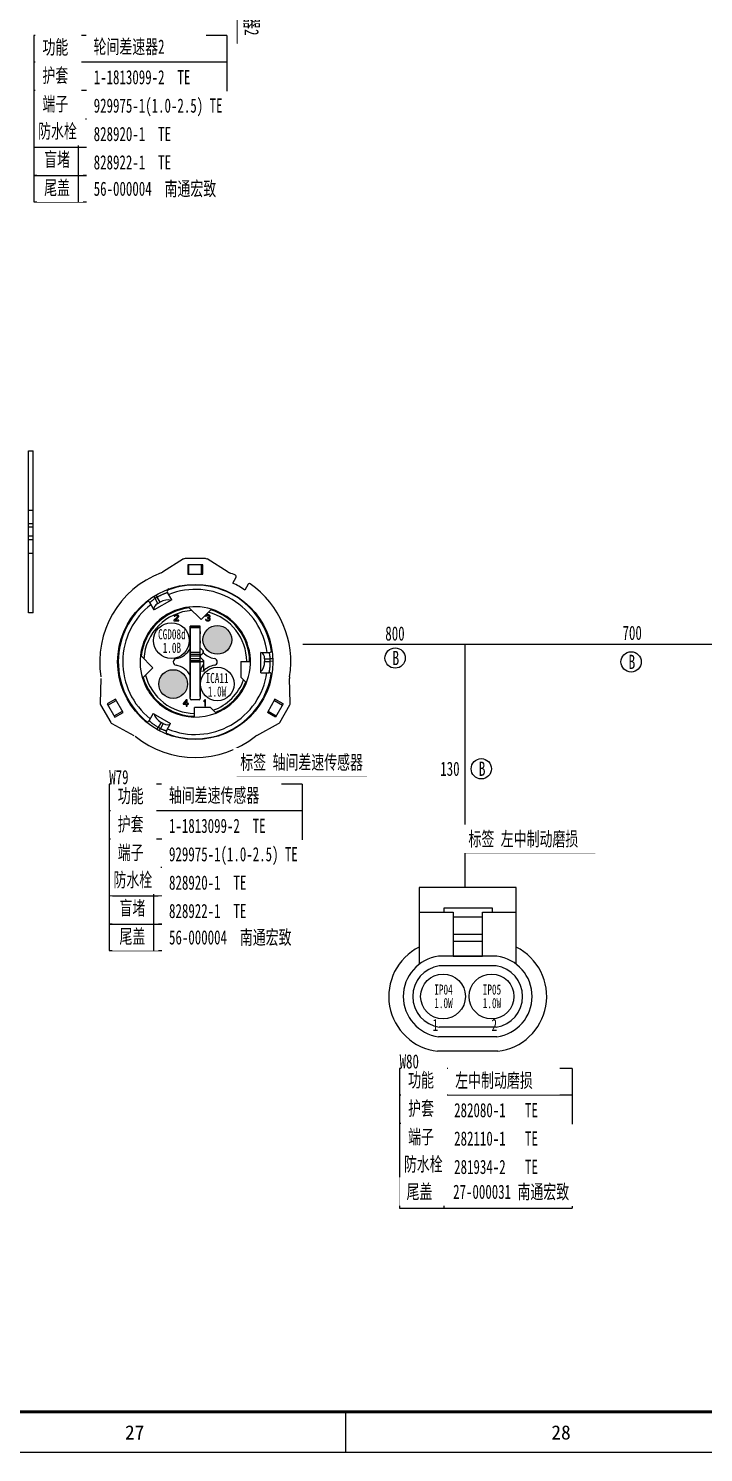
# Model space of a CAD drawing. Header units: millimetres. Extents: x 3853 to 7217, y 3585 to 4426.
# Drawn here: x 6613.1 to 6779.6, y 3584.9 to 3936.1 of the extents above; entities that cross this region are included whole.
import ezdxf

# ---------------------------------------------------------------- set-up
doc = ezdxf.new("R2010")
doc.units = ezdxf.units.MM
doc.layers.get('0').update_dxf_attribs({"lineweight": 25})
doc.layers.add('_0', color=7, linetype='Continuous', lineweight=25)
doc.layers.add('图框层', color=7, linetype='Continuous', lineweight=25)
doc.layers.add('DTM_AXIS', color=7, linetype='Continuous')
doc.styles.get("Standard").update_dxf_attribs({"font": ''})
doc.styles.add('标准', font='', dxfattribs={"width": 0.667})
doc.styles.get('Standard').set_extended_font_data('SimSun')
doc.styles.get('标准').set_extended_font_data('SimSun')

# ---------------------------------------------------------------- blocks, each defined once
blk = doc.blocks.new('ZwmFrameMain_A0X4^_^分区图框^_^landscape')
at = {"color": 3}
blk.add_line((2813.38, 0), (2813.38, -10), dxfattribs=at)
at = {"lineweight": 50}
blk.add_line((3329, 0), (0, 0), dxfattribs=at)
at = {"layer": '图框层', "color": 1}
blk.add_line((3339, -10), (-25, -10), dxfattribs=at)
at = {"color": 3, "char_height": 3.5, "attachment_point": 1}
for s, insert in [('27', (2759.03, -3.29)), ('28', (2864.15, -3.29))]:
    blk.add_mtext_dynamic_manual_height_columns(s, width=5.7094, gutter_width=1, heights=[0], dxfattribs=dict(at, insert=insert))

msp = doc.modelspace()

# ---------------------------------------------------------------- hatches: boundary and pattern name
at = {"layer": '_0', "linetype": 'ByBlock', "lineweight": -3}
h = msp.add_hatch(color=0, dxfattribs=at)
h.dxf.hatch_style = 1
edge = h.paths.add_edge_path()
edge.add_ellipse((6659.69, 3785.34), major_axis=(3.54, 0), ratio=1, start_angle=0, end_angle=360)
h = msp.add_hatch(color=0, dxfattribs=at)
h.dxf.hatch_style = 1
edge = h.paths.add_edge_path()
edge.add_arc((6648.8, 3774.45), 3.54, 0, 360)

# ---------------------------------------------------------------- linework, layer by layer
at = {"color": 0, "linetype": 'Continuous'}
for p, q in [((6613.13, 3792.05), (6613.13, 3831.94)), ((6614.32, 3792.05), (6614.32, 3831.94)), ((6613.13, 3817.29), (6614.32, 3817.29)), ((6614.32, 3813.98), (6613.13, 3813.98)), ((6614.32, 3813.1), (6613.13, 3813.1)), ((6614.32, 3810.89), (6613.13, 3810.89)), ((6614.32, 3810.01), (6613.13, 3810.01)), ((6613.13, 3806.7), (6614.32, 3806.7))]:
    msp.add_line(p, q, dxfattribs=at)
at = {"layer": '_0', "color": 0, "linetype": 'ByBlock', "lineweight": -3}
for p, q in [((6662.07, 3934.38), (6614.47, 3934.38)), ((6614.45, 3920.88), (6662.07, 3920.88)), ((6614.46, 3913.88), (6662.07, 3913.88)), ((6614.47, 3913.88), (6662.07, 3913.88)), ((6662.06, 3899.89), (6614.45, 3899.89)), ((6651.35, 3805.29), (6646.16, 3802.07)), ((6656.74, 3805.4), (6651.76, 3805.4)), ((6652.38, 3803.85), (6652.38, 3801.51)), ((6656.11, 3803.85), (6652.38, 3803.85)), ((6652.69, 3801.51), (6652.69, 3803.85)), ((6655.8, 3801.51), (6655.8, 3803.85)), ((6656.11, 3801.51), (6656.11, 3803.85)), ((6662.34, 3802.07), (6657.15, 3805.29)), ((6652.38, 3801.51), (6656.11, 3801.51)), ((6663.48, 3799.36), (6664.33, 3800.82)), ((6648.45, 3795.23), (6647.43, 3796.99)), ((6667.33, 3799.09), (6666.49, 3797.62)), ((6644.14, 3792.74), (6643.09, 3794.55)), ((6644, 3796.04), (6644.33, 3795.52)), ((6648.45, 3795.23), (6644.14, 3792.74)), ((6645.02, 3794.32), (6644.33, 3795.52)), ((6644.55, 3796.38), (6644.86, 3795.85)), ((6645.56, 3794.63), (6644.86, 3795.85)), ((6645.02, 3794.32), (6645.56, 3794.63)), ((6655.68, 3790.34), (6652.61, 3793.41)), ((6655.68, 3790.34), (6658.24, 3792.91)), ((6649.91, 3791), (6649, 3790.17)), ((6649, 3790.17), (6649, 3790.01)), ((6649, 3790.01), (6650.17, 3790.01)), ((6649.06, 3791.33), (6649.03, 3791.2)), ((6649.03, 3791.2), (6649.19, 3791.2)), ((6649.19, 3791.46), (6649.06, 3791.33)), ((6649.32, 3791.53), (6649.19, 3791.46)), ((6649.19, 3791.2), (6649.26, 3791.3)), ((6649.26, 3791.3), (6649.36, 3791.36)), ((6649.26, 3790.17), (6650.07, 3790.9)), ((6650.17, 3790.17), (6649.26, 3790.17)), ((6649.55, 3791.56), (6649.32, 3791.53)), ((6649.36, 3791.36), (6649.52, 3791.39)), ((6649.52, 3791.39), (6649.65, 3791.39)), ((6649.68, 3791.56), (6649.55, 3791.56)), ((6649.65, 3791.39), (6649.81, 3791.36)), ((6649.87, 3791.53), (6649.68, 3791.56)), ((6649.81, 3791.36), (6649.91, 3791.3)), ((6650, 3791.46), (6649.87, 3791.53)), ((6649.91, 3791.3), (6649.97, 3791.2)), ((6649.97, 3791.13), (6649.91, 3791)), ((6649.97, 3791.2), (6649.97, 3791.13)), ((6650.13, 3791.33), (6650, 3791.46)), ((6650.07, 3790.9), (6650.13, 3791)), ((6650.17, 3791.2), (6650.13, 3791.33)), ((6650.13, 3791), (6650.17, 3791.13)), ((6650.17, 3791.13), (6650.17, 3791.2)), ((6650.17, 3790.01), (6650.17, 3790.17)), ((6656.78, 3790.37), (6656.81, 3790.27)), ((6656.94, 3790.37), (6656.78, 3790.37)), ((6656.84, 3791.33), (6656.81, 3791.2)), ((6656.81, 3791.2), (6656.97, 3791.2)), ((6656.81, 3790.27), (6656.87, 3790.17)), ((6656.97, 3791.46), (6656.84, 3791.33)), ((6656.87, 3790.17), (6656.97, 3790.1)), ((6656.97, 3790.3), (6656.94, 3790.37)), ((6657.1, 3791.53), (6656.97, 3791.46)), ((6656.97, 3791.2), (6657.03, 3791.3)), ((6657.03, 3790.24), (6656.97, 3790.3)), ((6656.97, 3790.1), (6657.1, 3790.04)), ((6657.03, 3791.3), (6657.13, 3791.36)), ((6657.1, 3790.2), (6657.03, 3790.24)), ((6657.33, 3791.56), (6657.1, 3791.53)), ((6657.26, 3790.17), (6657.1, 3790.2)), ((6657.1, 3790.04), (6657.23, 3790.01)), ((6657.13, 3791.36), (6657.29, 3791.39)), ((6657.23, 3790.01), (6657.49, 3790.01)), ((6657.46, 3790.17), (6657.26, 3790.17)), ((6657.29, 3791.39), (6657.42, 3791.39)), ((6657.29, 3790.87), (6657.29, 3790.73)), ((6657.42, 3790.87), (6657.29, 3790.87)), ((6657.29, 3790.73), (6657.42, 3790.73)), ((6657.39, 3791.56), (6657.33, 3791.56)), ((6657.62, 3791.53), (6657.39, 3791.56)), ((6657.42, 3791.39), (6657.59, 3791.36)), ((6657.62, 3790.93), (6657.42, 3790.87)), ((6657.42, 3790.73), (6657.62, 3790.7)), ((6657.62, 3790.2), (6657.46, 3790.17)), ((6657.49, 3790.01), (6657.62, 3790.04)), ((6657.59, 3791.36), (6657.68, 3791.3)), ((6657.75, 3791.46), (6657.62, 3791.53)), ((6657.68, 3791), (6657.62, 3790.93)), ((6657.62, 3790.7), (6657.71, 3790.63)), ((6657.68, 3790.24), (6657.62, 3790.2)), ((6657.62, 3790.04), (6657.75, 3790.1)), ((6657.68, 3791.3), (6657.75, 3791.2)), ((6657.75, 3791.13), (6657.68, 3791)), ((6657.68, 3790.8), (6657.81, 3790.9)), ((6657.84, 3790.73), (6657.68, 3790.8)), ((6657.75, 3790.3), (6657.68, 3790.24)), ((6657.71, 3790.63), (6657.78, 3790.5)), ((6657.88, 3791.33), (6657.75, 3791.46)), ((6657.75, 3791.2), (6657.75, 3791.13)), ((6657.78, 3790.37), (6657.75, 3790.3)), ((6657.75, 3790.1), (6657.84, 3790.17)), ((6657.78, 3790.5), (6657.78, 3790.37)), ((6657.81, 3790.9), (6657.88, 3791)), ((6657.91, 3790.63), (6657.84, 3790.73)), ((6657.84, 3790.17), (6657.91, 3790.27)), ((6657.91, 3791.2), (6657.88, 3791.33)), ((6657.88, 3791), (6657.91, 3791.13)), ((6657.91, 3791.13), (6657.91, 3791.2)), ((6657.94, 3790.5), (6657.91, 3790.63)), ((6657.91, 3790.27), (6657.94, 3790.37)), ((6657.94, 3790.37), (6657.94, 3790.5)), ((6653, 3770.88), (6653, 3788.76)), ((6655.49, 3788.76), (6653, 3788.76)), ((6653.08, 3788.29), (6653.39, 3788.61)), ((6653.08, 3771.47), (6653.08, 3788.29)), ((6655.41, 3788.29), (6653.08, 3788.29)), ((6655.1, 3788.61), (6653.39, 3788.61)), ((6655.41, 3788.29), (6655.1, 3788.61)), ((6655.41, 3788.29), (6655.41, 3771.47)), ((6655.49, 3783.32), (6655.49, 3788.76)), ((6656.27, 3782.54), (6655.43, 3783.38)), ((6656.19, 3782.15), (6656.19, 3782.62)), ((6656.27, 3782.15), (6656.27, 3782.54)), ((6640.74, 3781.53), (6643.8, 3778.47)), ((6653.08, 3782.31), (6655.41, 3782.31)), ((6653.08, 3781.84), (6655.41, 3781.84)), ((6653.08, 3781.37), (6655.41, 3781.37)), ((6653.08, 3780.75), (6655.41, 3780.75)), ((6653.08, 3780.29), (6655.41, 3780.29)), ((6655.41, 3779.82), (6653.08, 3779.82)), ((6655.41, 3781.37), (6656.19, 3782.15)), ((6656.27, 3780.29), (6655.41, 3781.14)), ((6655.41, 3779.97), (6656.19, 3779.97)), ((6656.28, 3782.16), (6655.49, 3781.37)), ((6655.49, 3781.37), (6655.49, 3781.06)), ((6656.19, 3779.97), (6656.19, 3780.36)), ((6656.27, 3780.29), (6656.27, 3777.64)), ((6665.45, 3780.05), (6667.85, 3780.05)), ((6665.45, 3780.05), (6665.45, 3776.18)), ((6631, 3775.82), (6630.81, 3769.71)), ((6641.24, 3775.9), (6643.8, 3778.47)), ((6655.49, 3777.68), (6656.27, 3777.64)), ((6655.49, 3777.68), (6655.49, 3770.88)), ((6665.45, 3776.18), (6666.85, 3774.77)), ((6630.92, 3769.3), (6633.4, 3764.99)), ((6634.59, 3770.7), (6632.57, 3769.54)), ((6632.57, 3769.54), (6634.44, 3766.31)), ((6632.73, 3769.27), (6634.75, 3770.43)), ((6636.46, 3767.47), (6634.59, 3770.7)), ((6652.04, 3770.57), (6651.27, 3769.67)), ((6651.27, 3769.67), (6651.27, 3769.47)), ((6651.27, 3769.47), (6652.04, 3769.47)), ((6651.49, 3769.67), (6652.04, 3770.3)), ((6652.04, 3769.67), (6651.49, 3769.67)), ((6652.24, 3770.57), (6652.04, 3770.57)), ((6652.04, 3770.3), (6652.04, 3769.67)), ((6652.04, 3769.47), (6652.04, 3769.01)), ((6652.04, 3769.01), (6652.24, 3769.01)), ((6652.24, 3769.67), (6652.24, 3770.57)), ((6652.56, 3769.67), (6652.24, 3769.67)), ((6652.24, 3769.47), (6652.56, 3769.47)), ((6652.24, 3769.01), (6652.24, 3769.47)), ((6652.56, 3769.47), (6652.56, 3769.67)), ((6655.18, 3770.57), (6653.31, 3770.57)), ((6657.97, 3768.7), (6654.09, 3768.7)), ((6654.09, 3766.29), (6654.09, 3768.7)), ((6656.58, 3770.57), (6656.39, 3770.33)), ((6656.39, 3770.33), (6656.39, 3770.07)), ((6656.39, 3770.07), (6656.58, 3770.3)), ((6656.78, 3770.57), (6656.58, 3770.57)), ((6656.58, 3770.3), (6656.58, 3769.01)), ((6656.58, 3769.01), (6656.78, 3769.01)), ((6656.78, 3769.01), (6656.78, 3770.57)), ((6657.97, 3768.7), (6659.38, 3767.29)), ((6634.28, 3766.57), (6636.3, 3767.74)), ((6634.44, 3766.31), (6636.46, 3767.47)), ((6643.87, 3767.21), (6642.85, 3765.44)), ((6643.87, 3767.21), (6648.18, 3764.72)), ((6645.83, 3765), (6645.13, 3763.79)), ((6646.37, 3764.69), (6645.83, 3765)), ((6633.71, 3764.69), (6639.09, 3761.8)), ((6644.82, 3763.25), (6645.13, 3763.79)), ((6645.39, 3762.95), (6645.68, 3763.49)), ((6646.37, 3764.69), (6645.68, 3763.49)), ((6647.13, 3762.91), (6648.18, 3764.72)), ((6669.4, 3761.8), (6674.79, 3764.69)), ((6680.64, 3749.75), (6633.04, 3749.75)), ((6633.02, 3736.25), (6680.64, 3736.25)), ((6633.03, 3729.25), (6680.64, 3729.25)), ((6633.04, 3729.25), (6680.64, 3729.25)), ((6709.49, 3724.24), (6709.49, 3705.37)), ((6733.37, 3705.37), (6733.37, 3724.24)), ((6717.84, 3718.18), (6717.84, 3707.33)), ((6725.08, 3707.33), (6725.08, 3718.18)), ((6680.63, 3715.26), (6633.02, 3715.26)), ((6725.08, 3710.92), (6717.84, 3710.92)), ((6725.08, 3710.92), (6717.84, 3710.92)), ((6728.62, 3707.33), (6714.23, 3707.33)), ((6717.84, 3707.33), (6725.08, 3707.33)), ((6728.45, 3704.98), (6714.4, 3704.98)), ((6728.45, 3689.82), (6714.4, 3689.82)), ((6728.62, 3687.47), (6714.23, 3687.47)), ((6728.84, 3683.89), (6714.01, 3683.89)), ((6728.84, 3683.89), (6714.01, 3683.89)), ((6747.15, 3679.64), (6704.64, 3679.64)), ((6715.54, 3679.64), (6715.55, 3645.15)), ((6704.62, 3666.14), (6747.15, 3666.14)), ((6704.63, 3659.14), (6747.15, 3659.14)), ((6704.64, 3659.14), (6747.15, 3659.14)), ((6704.64, 3652.14), (6747.15, 3652.15)), ((6704.64, 3645.15), (6747.15, 3645.16))]:
    msp.add_line(p, q, dxfattribs=at)
at = {"layer": '_0', "color": 0}
for p, q in [((6614.47, 3927.88), (6662.07, 3927.87)), ((6614.45, 3893.39), (6662.06, 3893.37)), ((6633.04, 3743.25), (6680.64, 3743.23)), ((6633.02, 3708.76), (6680.63, 3708.74)), ((6704.64, 3673.14), (6747.15, 3673.13))]:
    msp.add_line(p, q, dxfattribs=at)
at = {"layer": '_0', "linetype": 'ByBlock', "lineweight": -3}
for p, q in [((6800.69, 3784.24), (6680.8, 3784.24)), ((6720.77, 3724.24), (6720.77, 3784.24)), ((6670.42, 3782.23), (6672.52, 3782.23)), ((6670.42, 3777.25), (6670.42, 3782.23)), ((6671.36, 3780.67), (6672.74, 3780.67)), ((6671.36, 3780.67), (6671.36, 3780.05)), ((6671.36, 3780.05), (6672.75, 3780.05)), ((6673.36, 3780.7), (6672.74, 3780.67)), ((6673.37, 3780.06), (6672.75, 3780.05)), ((6670.42, 3777.25), (6672.46, 3777.25)), ((6677.68, 3769.71), (6677.49, 3775.82)), ((6673.9, 3770.7), (6672.04, 3767.47)), ((6673.75, 3770.43), (6675.77, 3769.27)), ((6675.92, 3769.54), (6673.9, 3770.7)), ((6675.92, 3769.54), (6674.06, 3766.31)), ((6675.09, 3764.99), (6677.58, 3769.3)), ((6674.06, 3766.31), (6672.04, 3767.47)), ((6672.19, 3767.74), (6674.21, 3766.57)), ((6733.37, 3724.24), (6709.49, 3724.24)), ((6727.53, 3719.2), (6715.5, 3719.2)), ((6715.5, 3719.2), (6715.5, 3718.18)), ((6727.53, 3718.18), (6727.53, 3719.2)), ((6709.49, 3718.18), (6717.84, 3718.18)), ((6725.08, 3716.93), (6717.84, 3716.93)), ((6717.84, 3716.93), (6717.84, 3712.76)), ((6725.08, 3718.18), (6733.37, 3718.18)), ((6717.84, 3712.76), (6725.08, 3712.76))]:
    msp.add_line(p, q, dxfattribs=at)
at = {"layer": '_0', "color": 0, "lineweight": -3}
msp.add_lwpolyline([(6670.62, 3960.72), (6670.62, 3932.41), (6664.69, 3932.41), (6664.69, 3960.72)], close=True, dxfattribs=at)
at = {"layer": '_0', "lineweight": -3}
msp.add_lwpolyline([(6720.77, 3738.71), (6752.82, 3738.71), (6752.82, 3732.79), (6720.77, 3732.79)], close=True, dxfattribs=at)
at = {"layer": '_0', "color": 0, "linetype": 'ByBlock', "lineweight": -3}
for centre, radius in [((6654.25, 3779.9), 19.13), ((6648.36, 3785.16), 4.42), ((6659.69, 3785.34), 3.54), ((6648.8, 3774.45), 3.54), ((6659.69, 3774.45), 4.14), ((6715.34, 3697.4), 5.53), ((6727.3, 3697.4), 5.53)]:
    msp.add_circle(centre, radius, dxfattribs=at)
at = {"layer": '_0', "linetype": 'ByBlock', "lineweight": -3}
for centre in [(6703.52, 3780.86), (6761.71, 3779.91), (6724.78, 3753.55)]:
    msp.add_circle(centre, 2.5, dxfattribs=at)
at = {"layer": '_0', "color": 0, "linetype": 'ByBlock', "lineweight": -3}
for centre, radius, start, end in [((6651.76, 3804.62), 0.778, 90, 121.7878), ((6656.74, 3804.62), 0.778, 58.2122, 90), ((6654.25, 3779.9), 23.56, 110.9746, 189.0254), ((6645.09, 3803.78), 2.02, 290.9746, 301.7878), ((6663.41, 3803.78), 2.02, 238.2122, 249.0254), ((6654.25, 3779.9), 23.56, 65.0485, 69.0254), ((6664.06, 3800.98), 0.311, 330, 65.0485), ((6647.97, 3797.31), 0.622, 111.1121, 210), ((6654.25, 3779.9), 18.97, 7.9254, 111.1055), ((6654.25, 3779.9), 17.88, 7.4957, 111.4964), ((6654.25, 3779.9), 21.54, 55.3799, 64.6201), ((6667.6, 3798.93), 0.311, 54.9515, 150), ((6654.25, 3779.9), 23.56, 350.9746, 54.9515), ((6654.25, 3779.9), 18.97, 127.9254, 231.1055), ((6654.25, 3779.9), 17.88, 127.4957, 231.4964), ((6654.25, 3779.9), 13.61, 72.9416, 197.0584), ((6654.25, 3779.9), 13.61, 96.8922, 173.1078), ((6654.25, 3779.9), 13.4, 96.1901, 173.8099), ((6642.55, 3794.24), 0.622, 30, 122.959), ((6654.25, 3779.9), 18.51, 120.4815, 122.4081), ((6654.25, 3779.9), 13.61, 292.1344, 72.9416), ((6654.25, 3779.9), 12.71, 93.6436, 176.3564), ((6654.25, 3779.9), 12.71, 0.7011, 75.1108), ((6654.25, 3779.9), 13.4, 0.665, 73.4152), ((6648.8, 3787.67), 4.28, 349.0575, 0), ((6659.69, 3787.67), 4.28, 180, 190.9425), ((6648.8, 3785.34), 4.67, 278.7974, 334.1581), ((6648.8, 3785.34), 4.28, 349.0575, 0), ((6659.69, 3785.34), 4.28, 180, 190.9425), ((6655.21, 3783.16), 0.311, 45, 48.2492), ((6649.65, 3779.9), 0.842, 98.7974, 261.2026), ((6648.8, 3774.45), 4.67, 25.8419, 81.2026), ((6659.69, 3776.79), 4.28, 143.1301, 167.9175), ((6659.69, 3785.34), 4.67, 222.8334, 261.2026), ((6659.67, 3774.45), 4.67, 98.6125, 136.85), ((6658.85, 3779.9), 0.842, 278.6125, 81.2026), ((6654.25, 3779.9), 13.61, 197.0584, 292.1259), ((6654.25, 3779.9), 13.4, 196.5848, 269.335), ((6654.25, 3779.9), 12.71, 194.8892, 269.2989), ((6654.25, 3779.9), 18.97, 247.9254, 351.1055), ((6654.25, 3779.9), 17.88, 247.4957, 351.4964), ((6648.8, 3776.79), 4.28, 349.0575, 10.9425), ((6659.69, 3776.79), 4.28, 169.0575, 190.9425), ((6654.25, 3779.9), 12.71, 290.4163, 339.5837), ((6648.8, 3774.45), 4.28, 349.0575, 0), ((6659.69, 3774.45), 4.28, 180, 190.9425), ((6654.25, 3779.9), 13.4, 291.7581, 338.2419), ((6631.59, 3769.69), 0.778, 178.2122, 210), ((6652.3, 3771.47), 0.778, 334.2402, 0), ((6653.31, 3770.88), 0.311, 180, 270), ((6655.18, 3770.88), 0.311, 270, 0), ((6656.19, 3771.47), 0.778, 180, 205.7598), ((6634.08, 3765.38), 0.778, 210, 241.7878), ((6642.31, 3765.75), 0.622, 231.1121, 330), ((6654.25, 3779.9), 23.56, 230.9746, 309.0254), ((6654.25, 3779.9), 18.51, 240.4815, 242.4081), ((6647.67, 3762.6), 0.622, 150, 242.959), ((6670.36, 3760.02), 2.02, 118.2122, 129.0254), ((6715.56, 3697.4), 13.6, 116.4828, 263.4859), ((6715.56, 3697.4), 13.6, 116.4828, 263.4859), ((6727.3, 3697.4), 13.6, 276.5141, 63.4987), ((6727.3, 3697.4), 13.6, 276.5141, 63.4987), ((6715.56, 3697.4), 10.02, 97.5927, 262.4073), ((6727.3, 3697.4), 10.02, 277.5927, 82.4073), ((6715.56, 3697.4), 7.67, 98.6806, 261.3194), ((6727.3, 3697.4), 7.67, 278.6806, 81.3194)]:
    msp.add_arc(centre, radius, start, end, dxfattribs=at)
at = {"layer": '_0', "linetype": 'ByBlock', "lineweight": -3}
for centre, radius, start, end in [((6672.52, 3782.85), 0.622, 270, 2.959), ((6654.25, 3779.9), 18.51, 0.4815, 2.4081), ((6672.46, 3776.63), 0.622, 351.1121, 90), ((6679.51, 3775.88), 2.02, 170.9746, 181.7878), ((6676.91, 3769.69), 0.778, 330, 1.7878), ((6674.42, 3765.38), 0.778, 298.2122, 330)]:
    msp.add_arc(centre, radius, start, end, dxfattribs=at)
at = {"layer": '_0', "color": 0, "linetype": 'ByBlock', "lineweight": -3}
for centre, major_axis, start_param, end_param in [((6645.47, 3793.55), (1.35, 0.78), 1.570796, 3.141593), ((6646.37, 3793.23), (2.42, 1.4), 0.436367, 1.570796), ((6646.64, 3766.4), (2.42, -1.4), 3.57796, 4.712389), ((6646.82, 3765.47), (1.35, -0.78), 4.712389, 6.283185)]:
    msp.add_ellipse(centre, major_axis=major_axis, ratio=0.57735, start_param=start_param, end_param=end_param, dxfattribs=at)
at = {"layer": '_0', "linetype": 'ByBlock', "lineweight": -3}
for centre, major_axis, start_param, end_param in [((6669.74, 3780.05), (0, 2.8), 3.57796, 4.712389), ((6670.46, 3780.67), (0, 1.56), 4.712389, 6.283185)]:
    msp.add_ellipse(centre, major_axis=major_axis, ratio=0.57735, start_param=start_param, end_param=end_param, dxfattribs=at)
at = {"layer": '_0', "color": 0, "linetype": 'ByBlock', "lineweight": -3}
for points, knots in [([(6647.43, 3796.99), (6647.43, 3796.99), (6647.43, 3796.99), (6647.43, 3796.99), (6647.43, 3796.99), (6647.43, 3796.99), (6647.42, 3796.99), (6647.42, 3796.99), (6647.42, 3796.99), (6647.41, 3796.99), (6647.4, 3796.98), (6647.39, 3796.98), (6647.38, 3796.98), (6647.36, 3796.97), (6647.34, 3796.97), (6647.31, 3796.96), (6647.27, 3796.94), (6647.22, 3796.93), (6647.17, 3796.91), (6647.11, 3796.89), (6647.04, 3796.86), (6646.94, 3796.83), (6646.81, 3796.78), (6646.64, 3796.71), (6646.45, 3796.64), (6646.24, 3796.55), (6646.03, 3796.46), (6645.8, 3796.35), (6645.57, 3796.24), (6645.25, 3796.07), (6645.02, 3795.94), (6644.86, 3795.85)], [0, 0, 0, 0, 0.000077, 0.000308, 0.000692, 0.001231, 0.001922, 0.002768, 0.004918, 0.00768, 0.011052, 0.01503, 0.019611, 0.024792, 0.030569, 0.043891, 0.059538, 0.077461, 0.097609, 0.119925, 0.144347, 0.170808, 0.229567, 0.29561, 0.368294, 0.446935, 0.530806, 0.619134, 0.711099, 0.80584, 1, 1, 1, 1]), ([(6644.33, 3795.52), (6644.24, 3795.46), (6644.08, 3795.35), (6643.88, 3795.21), (6643.73, 3795.09), (6643.63, 3795.01), (6643.53, 3794.93), (6643.44, 3794.86), (6643.37, 3794.8), (6643.3, 3794.73), (6643.24, 3794.69), (6643.21, 3794.66), (6643.18, 3794.63), (6643.16, 3794.62), (6643.14, 3794.6), (6643.13, 3794.59), (6643.12, 3794.58), (6643.11, 3794.57), (6643.11, 3794.56), (6643.1, 3794.56), (6643.1, 3794.56), (6643.1, 3794.56), (6643.09, 3794.55), (6643.09, 3794.55), (6643.09, 3794.55), (6643.09, 3794.55), (6643.09, 3794.55)], [0, 0, 0, 0, 0.193833, 0.380292, 0.468562, 0.552426, 0.631106, 0.703864, 0.770002, 0.828865, 0.879846, 0.902206, 0.922394, 0.940353, 0.956029, 0.969377, 0.980355, 0.984944, 0.988929, 0.992306, 0.995073, 0.997227, 0.998767, 0.999306, 0.999692, 1, 1, 1, 1]), ([(6642.85, 3765.44), (6642.85, 3765.44), (6642.85, 3765.44), (6642.85, 3765.44), (6642.85, 3765.44), (6642.85, 3765.44), (6642.85, 3765.44), (6642.86, 3765.44), (6642.86, 3765.43), (6642.87, 3765.43), (6642.87, 3765.42), (6642.88, 3765.41), (6642.89, 3765.4), (6642.9, 3765.4), (6642.92, 3765.38), (6642.94, 3765.36), (6642.98, 3765.33), (6643.01, 3765.3), (6643.06, 3765.26), (6643.1, 3765.22), (6643.16, 3765.17), (6643.24, 3765.11), (6643.34, 3765.01), (6643.49, 3764.9), (6643.65, 3764.77), (6643.83, 3764.64), (6644.02, 3764.5), (6644.22, 3764.36), (6644.43, 3764.21), (6644.74, 3764.02), (6644.97, 3763.88), (6645.13, 3763.79)], [0, 0, 0, 0, 0.000077, 0.000308, 0.000692, 0.001231, 0.001922, 0.002768, 0.004918, 0.00768, 0.011052, 0.01503, 0.019611, 0.024792, 0.030569, 0.043891, 0.059538, 0.077461, 0.09761, 0.119925, 0.144347, 0.170808, 0.229567, 0.29561, 0.368294, 0.446935, 0.530806, 0.619134, 0.711099, 0.80584, 1, 1, 1, 1]), ([(6645.68, 3763.49), (6645.77, 3763.45), (6645.95, 3763.36), (6646.17, 3763.26), (6646.34, 3763.19), (6646.47, 3763.14), (6646.58, 3763.1), (6646.69, 3763.06), (6646.79, 3763.02), (6646.87, 3762.99), (6646.94, 3762.97), (6646.99, 3762.96), (6647.02, 3762.95), (6647.04, 3762.94), (6647.07, 3762.93), (6647.09, 3762.92), (6647.1, 3762.92), (6647.11, 3762.92), (6647.12, 3762.91), (6647.12, 3762.91), (6647.13, 3762.91), (6647.13, 3762.91), (6647.13, 3762.91), (6647.13, 3762.91), (6647.13, 3762.91), (6647.13, 3762.91), (6647.13, 3762.91)], [0, 0, 0, 0, 0.193832, 0.380291, 0.468562, 0.552426, 0.631105, 0.703863, 0.770002, 0.828865, 0.879846, 0.902206, 0.922394, 0.940353, 0.956029, 0.969377, 0.980355, 0.984944, 0.988929, 0.992306, 0.995073, 0.997227, 0.998767, 0.999306, 0.999692, 1, 1, 1, 1])]:
    msp.add_open_spline(points, degree=3, knots=knots, dxfattribs=at)
at = {"layer": '_0', "linetype": 'ByBlock', "lineweight": -3}
for points, knots in [([(6672.46, 3777.25), (6672.46, 3777.25), (6672.46, 3777.25), (6672.46, 3777.25), (6672.46, 3777.25), (6672.47, 3777.26), (6672.47, 3777.26), (6672.47, 3777.26), (6672.47, 3777.27), (6672.47, 3777.27), (6672.47, 3777.28), (6672.47, 3777.29), (6672.48, 3777.31), (6672.48, 3777.32), (6672.48, 3777.34), (6672.49, 3777.38), (6672.5, 3777.42), (6672.51, 3777.47), (6672.52, 3777.52), (6672.53, 3777.59), (6672.55, 3777.65), (6672.56, 3777.75), (6672.59, 3777.89), (6672.62, 3778.08), (6672.65, 3778.28), (6672.67, 3778.5), (6672.7, 3778.73), (6672.72, 3778.98), (6672.74, 3779.24), (6672.75, 3779.6), (6672.76, 3779.87), (6672.75, 3780.05)], [0, 0, 0, 0, 0.000077, 0.000308, 0.000692, 0.001231, 0.001922, 0.002768, 0.004918, 0.00768, 0.011052, 0.01503, 0.019611, 0.024792, 0.030569, 0.043891, 0.059538, 0.077461, 0.097609, 0.119925, 0.144347, 0.170808, 0.229567, 0.29561, 0.368294, 0.446935, 0.530806, 0.619134, 0.711099, 0.80584, 1, 1, 1, 1]), ([(6672.74, 3780.67), (6672.73, 3780.78), (6672.72, 3780.97), (6672.69, 3781.22), (6672.67, 3781.4), (6672.65, 3781.54), (6672.63, 3781.66), (6672.61, 3781.77), (6672.59, 3781.87), (6672.57, 3781.96), (6672.56, 3782.03), (6672.55, 3782.08), (6672.54, 3782.11), (6672.54, 3782.14), (6672.53, 3782.16), (6672.53, 3782.18), (6672.52, 3782.2), (6672.52, 3782.21), (6672.52, 3782.21), (6672.52, 3782.22), (6672.52, 3782.22), (6672.52, 3782.22), (6672.52, 3782.23), (6672.52, 3782.23), (6672.52, 3782.23), (6672.52, 3782.23), (6672.52, 3782.23)], [0, 0, 0, 0, 0.193832, 0.380291, 0.468562, 0.552426, 0.631105, 0.703863, 0.770002, 0.828865, 0.879846, 0.902206, 0.922394, 0.940353, 0.956029, 0.969377, 0.980355, 0.984944, 0.988929, 0.992306, 0.995073, 0.997227, 0.998767, 0.999306, 0.999692, 1, 1, 1, 1])]:
    msp.add_open_spline(points, degree=3, knots=knots, dxfattribs=at)
at = {"layer": 'DTM_AXIS', "color": 0, "linetype": 'Continuous'}
for p, q in [((6613.13, 3831.94), (6614.32, 3831.94)), ((6614.32, 3792.05), (6613.13, 3792.05))]:
    msp.add_line(p, q, dxfattribs=at)

# ---------------------------------------------------------------- texts
at = {"layer": '_0', "color": 0, "char_height": 2.5, "width": 4.9731, "attachment_point": 1, "style": '标准'}
for s, insert in [('\\pxsm0.8,qc,t0.32;{\\fFangSong_GB2312|b0|i0|c134|p2;CGD08d\\P1.0B}', (6646, 3787.98)), ('\\pxsm0.8,qc,t0.32;{\\fFangSong_GB2312|b0|i0|c134|p2;ICA11\\P1.0W}', (6657.15, 3777.19)), ('\\pxsm0.8,qc,t0.32;{\\fFangSong_GB2312|b0|i0|c134|p2;IP04\\P1.0W}', (6712.97, 3700.36)), ('\\pxsm0.8,qc,t0.32;{\\fFangSong_GB2312|b0|i0|c134|p2;IP05\\P1.0W}', (6724.92, 3700.36))]:
    msp.add_mtext(s, dxfattribs=dict(at, insert=insert))
at = {"layer": '_0', "linetype": 'ByBlock', "lineweight": -3, "char_height": 3.5, "width": 15.1586, "attachment_point": 1, "style": '标准'}
for s, insert in [('800', (6701.11, 3788.67)), ('700', (6759.6, 3788.83)), ('130', (6714.66, 3755.31))]:
    msp.add_mtext(s, dxfattribs=dict(at, insert=insert))
at = {"layer": '_0', "linetype": 'ByBlock', "lineweight": -3, "char_height": 3.5, "attachment_point": 1, "style": '标准'}
for insert in [(6702.87, 3782.62), (6761.07, 3781.67), (6724.14, 3755.31)]:
    msp.add_mtext('{\\W0.7;B}', dxfattribs=dict(at, insert=insert))
at = {"layer": '_0', "color": 0, "linetype": 'ByBlock', "lineweight": -3, "char_height": 3, "attachment_point": 1, "style": '标准'}
for s, insert, width in [('1', (6712.77, 3691.87), 0.0275), ('2', (6727.3, 3691.87), 4.85722573273506e-17)]:
    msp.add_mtext(s, dxfattribs=dict(at, insert=insert, width=width))

# ---------------------------------------------------------------- next in the draw order: texts
at = {"layer": '_0', "color": 0, "insert": (6669.92, 3959.87), "char_height": 3.5, "width": 27.4535, "attachment_point": 1, "rotation": 270, "style": '标准', "bg_fill": 2}
msp.add_mtext('{\\fFangSong_GB2312|b0|i0|c134|p2;标签 \\fFangSong_GB2312|b0|i0|c134|p2;轮间差速器2}', dxfattribs=at)
at = {"layer": '_0', "color": 0, "char_height": 3.5, "attachment_point": 1, "style": '标准', "bg_fill": 2}
for s, insert, width in [('{\\fFangSong_GB2312|b0|i0|c134|p2;轮间差速器2}', (6629.17, 3933.4), 25.971), ('{\\fFangSong_GB2312|b0|i0|c134|p2;盲堵}', (6616.99, 3905.59), 7.8037), ('{\\fFangSong_GB2312|b0|i0|c134|p2;轴间差速传感器}', (6647.74, 3748.77), 25.971), ('{\\fFangSong_GB2312|b0|i0|c134|p2;盲堵}', (6635.56, 3720.96), 7.8037), ('{\\fFangSong_GB2312|b0|i0|c134|p2;左中制动磨损}', (6718.35, 3678.44), 24.0033)]:
    msp.add_mtext(s, dxfattribs=dict(at, insert=insert, width=width))
at = {"layer": '_0', "insert": (6721.62, 3738.01), "char_height": 3.5, "width": 32.2939, "attachment_point": 1, "style": '标准', "bg_fill": 2}
msp.add_mtext('{\\fFangSong_GB2312|b0|i0|c134|p2;标签 左中制动磨损}', dxfattribs=at)

# ---------------------------------------------------------------- next in the draw order: linework, layer by layer
at = {"layer": '_0', "color": 0, "linetype": 'ByBlock', "lineweight": -3}
for p, q in [((6614.47, 3906.88), (6662.07, 3906.89)), ((6633.04, 3722.25), (6680.64, 3722.26))]:
    msp.add_line(p, q, dxfattribs=at)
at = {"layer": '_0', "color": 0, "lineweight": -3}
msp.add_lwpolyline([(6664.49, 3757.62), (6696.55, 3757.62), (6696.55, 3751.7), (6664.49, 3751.7)], close=True, dxfattribs=at)

# ---------------------------------------------------------------- next in the draw order: texts
at = {"layer": '_0', "color": 0, "char_height": 3.5, "attachment_point": 1, "style": '标准', "bg_fill": 2}
for s, insert, width in [('{\\fFangSong_GB2312|b0|i0|c134|p2;1-1813099-2  TE}', (6629.21, 3925.86), 35.8921), ('{\\fFangSong_GB2312|b0|i0|c134|p2;尾盖}', (6616.99, 3898.6), 7.8037), ('{\\fFangSong_GB2312|b0|i0|c134|p2;1-1813099-2  TE}', (6647.78, 3741.23), 35.8921), ('{\\fFangSong_GB2312|b0|i0|c134|p2;尾盖}', (6635.56, 3713.97), 7.8037), ('{\\fFangSong_GB2312|b0|i0|c134|p2;282080-1   TE}', (6718.08, 3671.12), 35.8921)]:
    msp.add_mtext(s, dxfattribs=dict(at, insert=insert, width=width))

# ---------------------------------------------------------------- next in the draw order: linework, layer by layer
at = {"layer": '_0', "color": 0, "linetype": 'ByBlock', "lineweight": -3}
for p, q in [((6625.37, 3934.38), (6625.39, 3893.38)), ((6614.47, 3899.89), (6662.07, 3899.9)), ((6643.94, 3749.75), (6643.96, 3708.75)), ((6633.04, 3715.26), (6680.64, 3715.27))]:
    msp.add_line(p, q, dxfattribs=at)
at = {"layer": '_0', "lineweight": -3}
for p, q in [((6662.07, 3934.38), (6662.06, 3893.37)), ((6680.64, 3749.75), (6680.63, 3708.74)), ((6747.15, 3679.64), (6747.15, 3645.16))]:
    msp.add_line(p, q, dxfattribs=at)
at = {"layer": '_0', "color": 0, "lineweight": -3}
for p, q in [((6614.45, 3899.89), (6614.45, 3893.39)), ((6633.02, 3715.26), (6633.02, 3708.76))]:
    msp.add_line(p, q, dxfattribs=at)

# ---------------------------------------------------------------- next in the draw order: texts
at = {"layer": '_0', "color": 0, "char_height": 3.5, "attachment_point": 1, "style": '标准', "bg_fill": 2}
for s, insert, width in [('{\\fFangSong_GB2312|b0|i0|c134|p2;标签 轴间差速传感器}', (6665.35, 3756.92), 32.2939), ('{\\fFangSong_GB2312|b0|i0|c134|p2;功能}', (6706.74, 3678.55), 7.8037)]:
    msp.add_mtext(s, dxfattribs=dict(at, insert=insert, width=width))

# ---------------------------------------------------------------- next in the draw order: texts
for s, insert, width in [('{\\fFangSong_GB2312|b0|i0|c134|p2;功能}', (6616.57, 3933.29), 7.8037), ('{\\fFangSong_GB2312|b0|i0|c134|p2;56-000004  南通宏致}', (6629.21, 3898.36), 35.8921), ('{\\fFangSong_GB2312|b0|i0|c134|p2;功能}', (6635.14, 3748.66), 7.8037), ('{\\fFangSong_GB2312|b0|i0|c134|p2;56-000004  南通宏致}', (6647.78, 3713.73), 35.8921), ('{\\fFangSong_GB2312|b0|i0|c134|p2;护套}', (6706.74, 3671.56), 7.8037)]:
    msp.add_mtext(s, dxfattribs=dict(at, insert=insert, width=width))
at = {"layer": '_0', "color": 0, "linetype": 'ByBlock', "lineweight": -3, "insert": (6704.64, 3683.14), "char_height": 3.5, "width": 15.1586, "attachment_point": 1, "style": '标准'}
msp.add_mtext('W80', dxfattribs=at)

# ---------------------------------------------------------------- next in the draw order: linework, layer by layer
at = {"layer": '_0', "color": 0, "lineweight": -3}
msp.add_line((6704.64, 3679.64), (6704.64, 3673.14), dxfattribs=at)

# ---------------------------------------------------------------- next in the draw order: texts
at = {"layer": '_0', "color": 0, "char_height": 3.5, "width": 7.8037, "attachment_point": 1, "style": '标准', "bg_fill": 2}
for s, insert in [('{\\fFangSong_GB2312|b0|i0|c134|p2;护套}', (6616.57, 3926.29)), ('{\\fFangSong_GB2312|b0|i0|c134|p2;护套}', (6635.14, 3741.66)), ('{\\fFangSong_GB2312|b0|i0|c134|p2;端子}', (6706.74, 3664.56))]:
    msp.add_mtext(s, dxfattribs=dict(at, insert=insert))
at = {"layer": '_0', "color": 0, "linetype": 'ByBlock', "lineweight": -3, "insert": (6633.04, 3753.25), "char_height": 3.5, "width": 15.1586, "attachment_point": 1, "style": '标准'}
msp.add_mtext('W79', dxfattribs=at)

# ---------------------------------------------------------------- next in the draw order: linework, layer by layer
at = {"layer": '_0', "color": 0, "lineweight": -3}
for p, q in [((6614.47, 3934.38), (6614.47, 3927.88)), ((6633.04, 3749.75), (6633.04, 3743.25)), ((6704.64, 3673.14), (6704.64, 3666.14))]:
    msp.add_line(p, q, dxfattribs=at)

# ---------------------------------------------------------------- next in the draw order: texts
at = {"layer": '_0', "color": 0, "char_height": 3.5, "attachment_point": 1, "style": '标准', "bg_fill": 2}
for s, insert, width in [('{\\fFangSong_GB2312|b0|i0|c134|p2;端子}', (6616.57, 3919.29), 7.8037), ('{\\fFangSong_GB2312|b0|i0|c134|p2;端子}', (6635.14, 3734.66), 7.8037), ('{\\fFangSong_GB2312|b0|i0|c134|p2;防水栓}', (6705.69, 3657.82), 9.8578)]:
    msp.add_mtext(s, dxfattribs=dict(at, insert=insert, width=width))

# ---------------------------------------------------------------- next in the draw order: linework, layer by layer
at = {"layer": '_0', "color": 0, "lineweight": -3}
for p, q in [((6614.47, 3927.88), (6614.47, 3920.88)), ((6633.04, 3743.25), (6633.04, 3736.25)), ((6704.64, 3666.14), (6704.64, 3659.14)), ((6704.64, 3659.14), (6704.64, 3652.14)), ((6704.64, 3652.14), (6704.64, 3645.15))]:
    msp.add_line(p, q, dxfattribs=at)

# ---------------------------------------------------------------- next in the draw order: texts
at = {"layer": '_0', "color": 0, "char_height": 3.5, "attachment_point": 1, "style": '标准', "bg_fill": 2}
for s, insert, width in [('{\\fFangSong_GB2312|b0|i0|c134|p2;防水栓}', (6615.52, 3912.56), 9.8578), ('{\\fFangSong_GB2312|b0|i0|c134|p2;防水栓}', (6634.09, 3727.93), 9.8578), ('{\\fFangSong_GB2312|b0|i0|c134|p2;282110-1   TE}', (6718.08, 3664.12), 35.8921)]:
    msp.add_mtext(s, dxfattribs=dict(at, insert=insert, width=width))

# ---------------------------------------------------------------- next in the draw order: linework, layer by layer
at = {"layer": '_0', "color": 0, "lineweight": -3}
for p, q in [((6614.47, 3920.88), (6614.47, 3913.88)), ((6614.47, 3913.88), (6614.47, 3906.88)), ((6614.47, 3906.88), (6614.47, 3899.89)), ((6633.04, 3736.25), (6633.04, 3729.25)), ((6633.04, 3729.25), (6633.04, 3722.25)), ((6633.04, 3722.25), (6633.04, 3715.26))]:
    msp.add_line(p, q, dxfattribs=at)

# ---------------------------------------------------------------- next in the draw order: texts
at = {"layer": '_0', "color": 0, "char_height": 3.5, "attachment_point": 1, "style": '标准', "bg_fill": 2}
for s, insert, width in [('{\\fFangSong_GB2312|b0|i0|c134|p2;929975-1(1.0-2.5) TE}', (6629.21, 3918.86), 35.8921), ('{\\fFangSong_GB2312|b0|i0|c134|p2;929975-1(1.0-2.5) TE}', (6647.78, 3734.23), 35.8921), ('{\\fFangSong_GB2312|b0|i0|c134|p2;尾盖}', (6706.35, 3651.03), 9.8578)]:
    msp.add_mtext(s, dxfattribs=dict(at, insert=insert, width=width))

# ---------------------------------------------------------------- next in the draw order: texts
at = {"layer": '_0', "color": 0, "char_height": 3.5, "width": 35.8921, "attachment_point": 1, "style": '标准', "bg_fill": 2}
for s, insert in [('{\\fFangSong_GB2312|b0|i0|c134|p2;828920-1  TE}', (6629.21, 3911.86)), ('{\\fFangSong_GB2312|b0|i0|c134|p2;828920-1  TE}', (6647.79, 3727.23)), ('{\\fFangSong_GB2312|b0|i0|c134|p2;281934-2   TE}', (6718.08, 3657.12))]:
    msp.add_mtext(s, dxfattribs=dict(at, insert=insert))

# ---------------------------------------------------------------- next in the draw order: texts
for s, insert in [('{\\fFangSong_GB2312|b0|i0|c134|p2;828922-1  TE}', (6629.21, 3904.87)), ('{\\fFangSong_GB2312|b0|i0|c134|p2;828922-1  TE}', (6647.79, 3720.24)), ('{\\fFangSong_GB2312|b0|i0|c134|p2;27-000031 南通宏致}', (6717.83, 3650.99))]:
    msp.add_mtext(s, dxfattribs=dict(at, insert=insert))

# ---------------------------------------------------------------- next in the draw order: block references
at = {"layer": '图框层'}
msp.add_blockref('ZwmFrameMain_A0X4^_^分区图框^_^landscape', (3877.91, 3594.93), dxfattribs=at)

doc.saveas('drawing.dxf')
